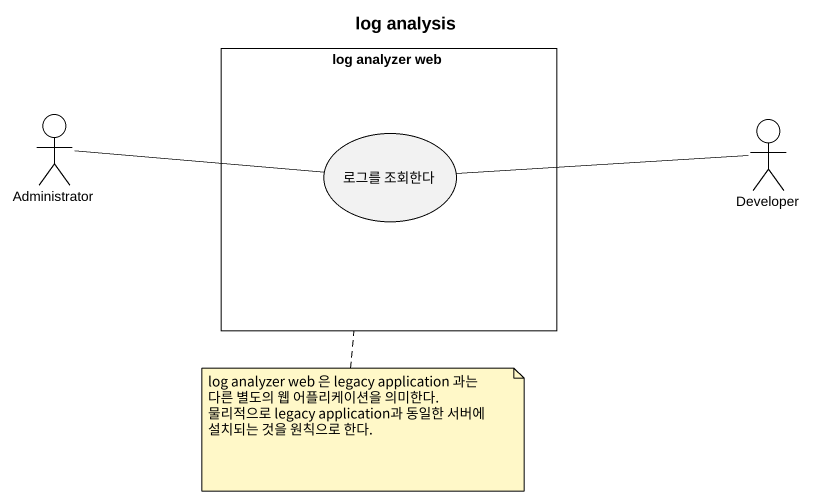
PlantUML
@startuml
title log analysis
rectangle "log analyzer web" as log_analyzer_web {
  usecase "로그를 조회한다" as 로그를_조회한다
}
actor Administrator
actor Developer
Administrator -right- 로그를_조회한다
Developer -left- 로그를_조회한다
note bottom of log_analyzer_web
  log analyzer web 은 legacy application 과는 다른 별도의 웹 어플리케이션을 의미한다.
  물리적으로 legacy application과 동일한 서버에 설치되는 것을 원칙으로 한다.
end note
@enduml
